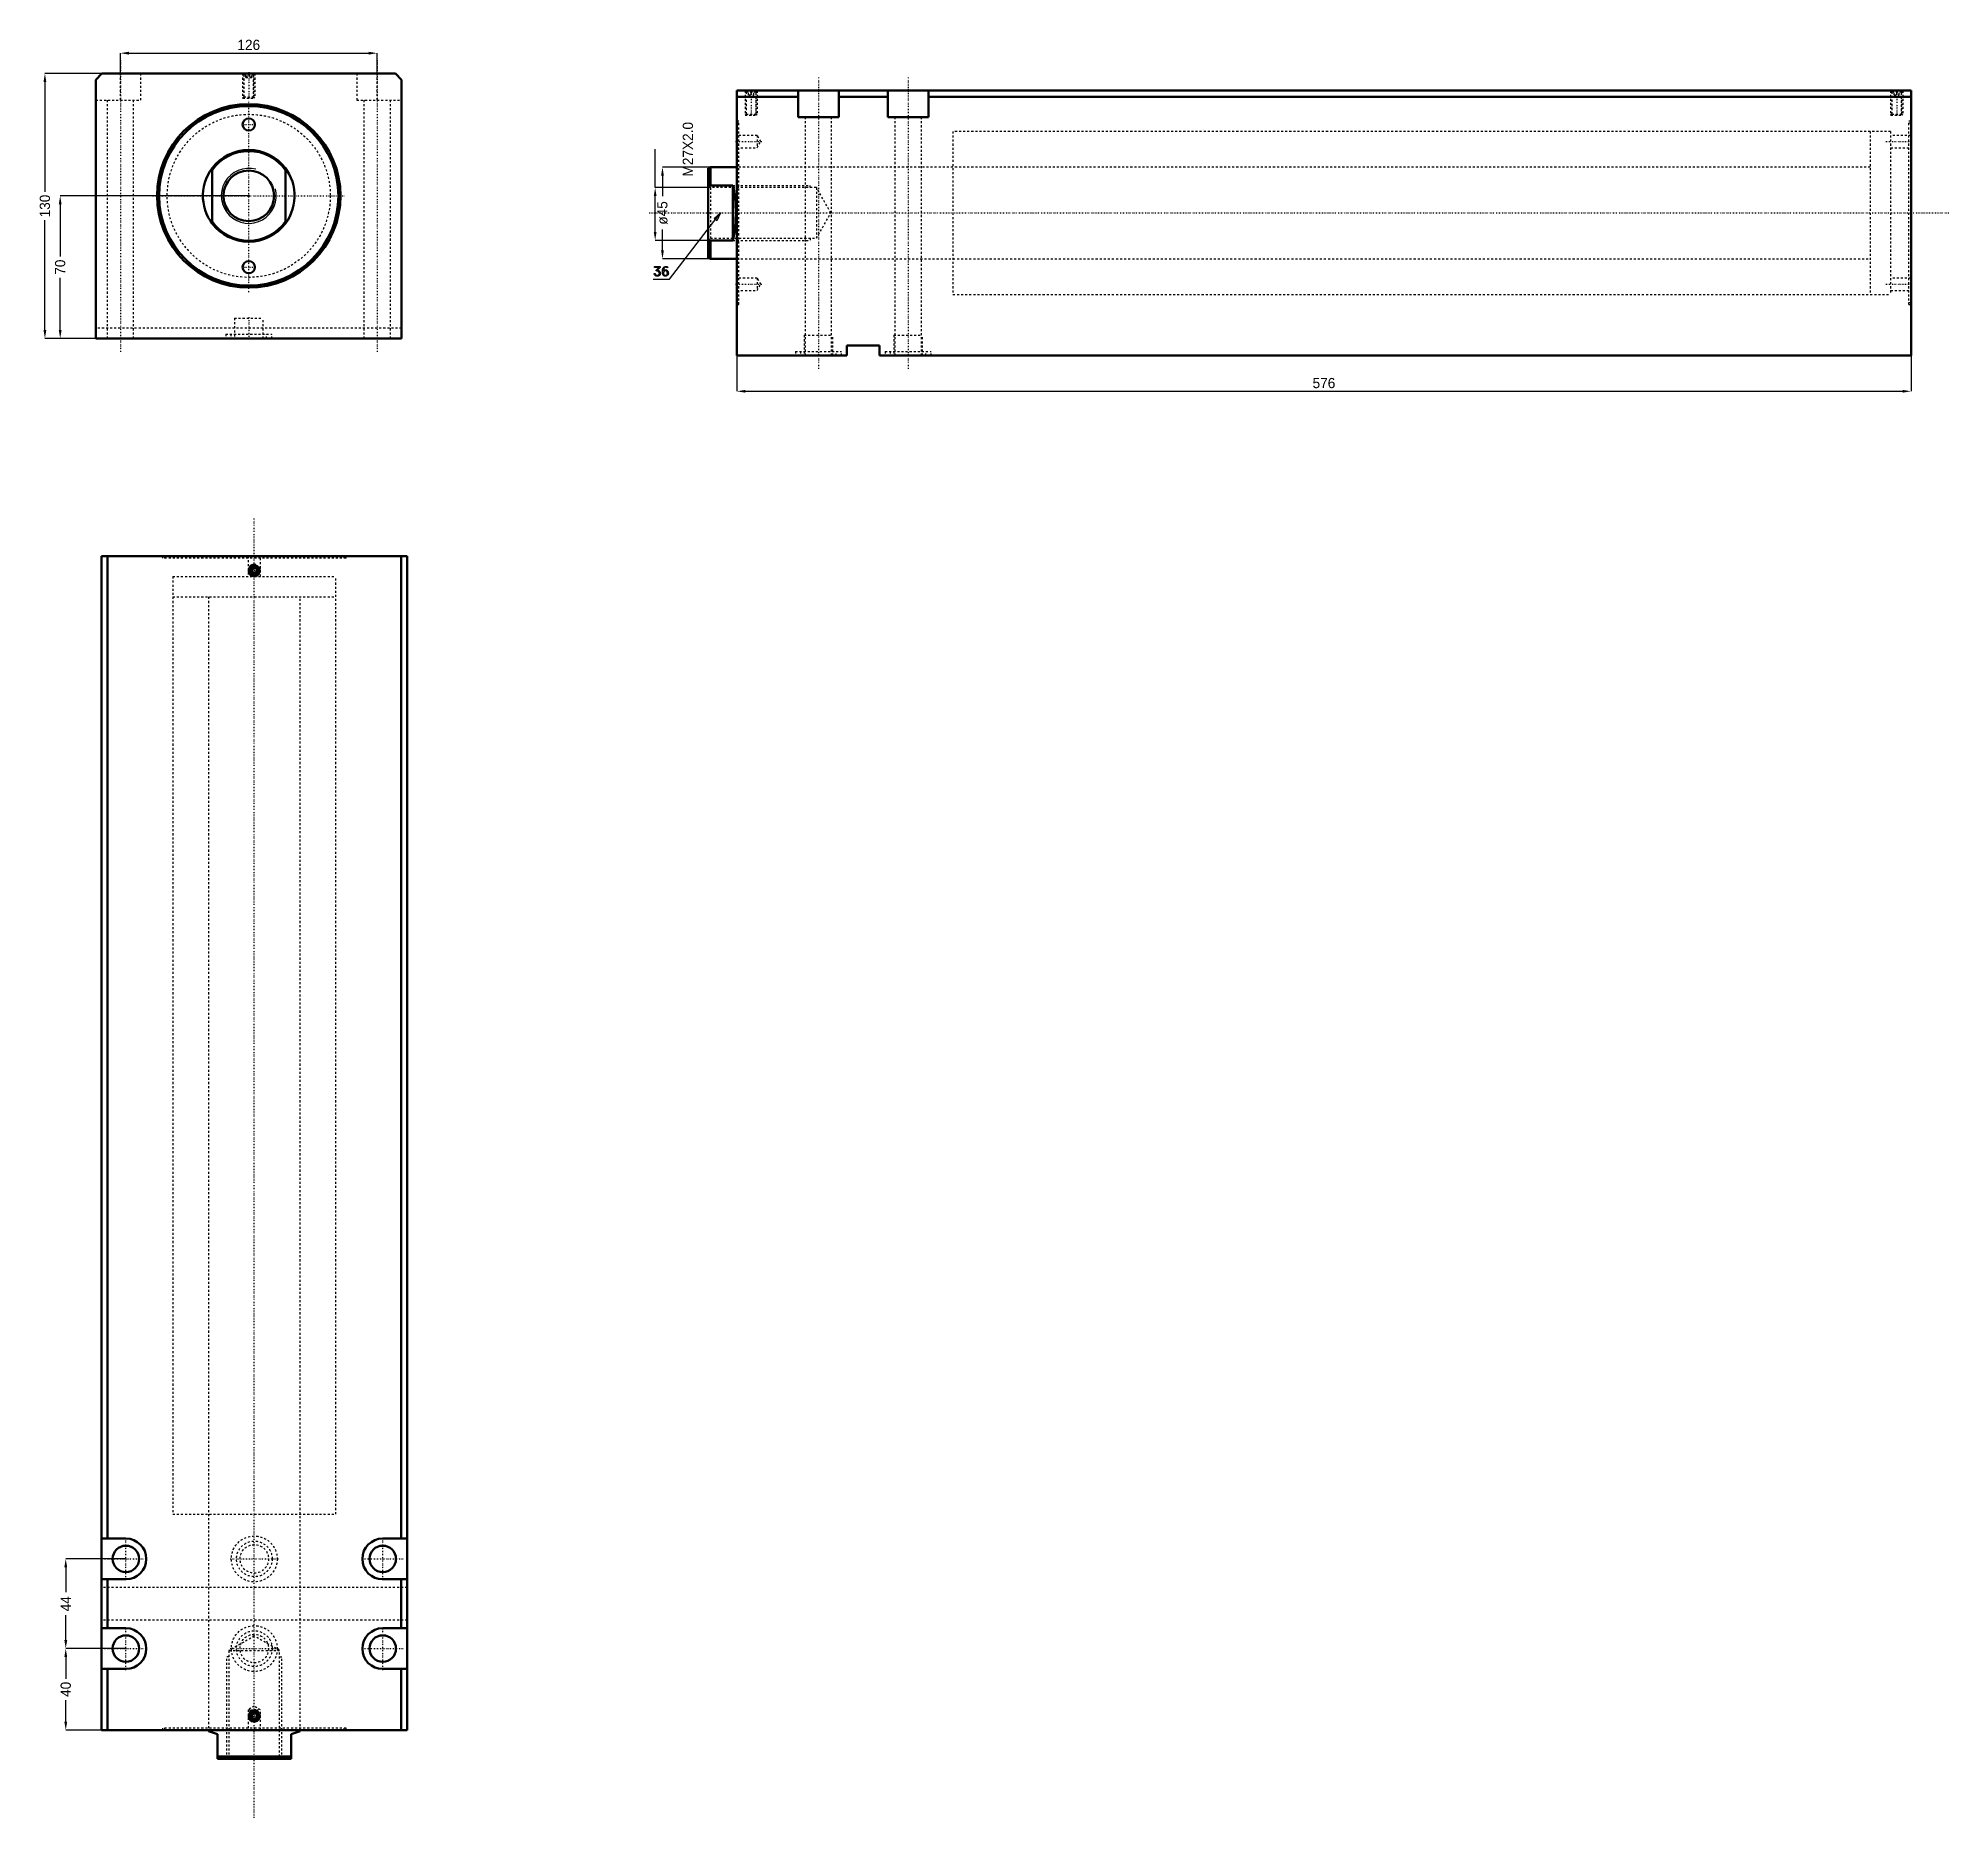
# Model space of a CAD drawing. Header units: millimetres. Extents: x -103 to 834, y -796 to 77.
import ezdxf

# ---------------------------------------------------------------- set-up
doc = ezdxf.new("R2010")
doc.units = ezdxf.units.MM
doc.linetypes.add('Center', pattern=[1.5, 0.45, -0.5, 0.05, -0.5])
doc.linetypes.add('Dashed', pattern=[2, 1, -1])
for name, color, linetype, lineweight in [('2d ConnectionPoints', 7, 'Continuous', 50), ('AM_0', 7, 'Continuous', 50), ('AM_5', 3, 'Continuous', 25), ('AM_7', 7, 'Center', 25), ('AM_9', 6, 'Dashed', 25)]:
    doc.layers.add(name, color=color, linetype=linetype, lineweight=lineweight)
doc.dimstyles.new('ISO-25', dxfattribs={"dimtxt": 2.5, "dimasz": 2.5, "dimexe": 1.25, "dimexo": 0.625, "dimtad": 1, "dimtxsty": 'Standard', "dimcen": 2.5, "dimadec": 0, "dimazin": 0, "dimtfac": 1, "dimtmove": 0, "dimatfit": 3, "dimfxl": 0, "dimarcsym": 0})

# ---------------------------------------------------------------- blocks, each defined once
blk = doc.blocks.new('1_JECX_MF_INLA_80_450_0_rod__0_in_JECX_MF_160_INLA_80_450_0__0')
at = {"layer": 'AM_0'}
for p, q in [((-18, -13.5), (-18, 13.5)), ((18, 13.5), (18, -13.5))]:
    blk.add_line(p, q, dxfattribs=at)
for points in [[(-18, 13.5), (-19.11, 11.88), (-20.07, 10.17), (-20.88, 8.38), (-21.53, 6.53), (-22.02, 4.63), (-22.34, 2.69), (-22.49, 0.73), (-22.47, -1.23), (-22.27, -3.18), (-21.91, -5.11), (-21.38, -7), (-20.69, -8.84), (-19.84, -10.61), (-18.84, -12.3), (-18, -13.5)], [(18, -13.5), (19.11, -11.88), (20.07, -10.17), (20.88, -8.38), (21.53, -6.53), (22.02, -4.63), (22.34, -2.69), (22.49, -0.73), (22.47, 1.23), (22.27, 3.18), (21.91, 5.11), (21.38, 7), (20.69, 8.84), (19.84, 10.61), (18.84, 12.3), (18, 13.5)]]:
    blk.add_lwpolyline(points, dxfattribs=at)
blk.add_circle((0, 0), 12.42, dxfattribs=at)
for radius, start, end in [(22.5, 36.8699, 143.1301), (22, 35.0968, 144.9032), (22, 215.0968, 324.9032), (22.5, 216.8699, 323.1301)]:
    blk.add_arc((0, 0), radius, start, end, dxfattribs=at)
at = {"layer": 'AM_5'}
blk.add_arc((0, 0), 13.5, 75, 15, dxfattribs=at)
blk = doc.blocks.new('2_JECX_MF_EXLA_80_450_0_body__0_in_JECX_MF_160_INLA_80_450_0__0')
at = {"layer": 'AM_0'}
for p, q in [((-72, 60), (-75, 57)), ((-75, 57), (-75, -70)), ((72, 60), (-72, 60)), ((75, 57), (72, 60)), ((75, -70), (75, 57)), ((-75, -70), (75, -70))]:
    blk.add_line(p, q, dxfattribs=at)
for centre, radius in [((0, 0), 45), ((0, 0), 44), ((0, 35), 3), ((0, -35), 3)]:
    blk.add_circle(centre, radius, dxfattribs=at)
at = {"layer": 'AM_5', "linetype": 'Dashed'}
for p, q in [((-3, 60), (-3, 48)), ((3, 60), (3, 48))]:
    blk.add_line(p, q, dxfattribs=at)
at = {"layer": 'AM_7'}
for p, q in [((-63, 66.5), (-63, -76.5)), ((63, 66.5), (63, -76.5)), ((0, 60.6), (0, 47.4)), ((0, -47.25), (0, 47.25)), ((-3.15, 35), (3.15, 35)), ((-47.25, 0), (47.25, 0)), ((-3.15, -35), (3.15, -35)), ((0, -59.5), (0, -70.5))]:
    blk.add_line(p, q, dxfattribs=at)
at = {"layer": 'AM_9'}
for p, q in [((-63, 47), (-63, 60)), ((-53, 47), (-53, 60)), ((-3, 60), (-2.46, 59.46)), ((-2.46, 59.46), (-2.46, 48.54)), ((-2.46, 59.46), (2.46, 59.46)), ((-1.9, 60), (-2.4, 59.5)), ((-2.4, 59.5), (2.4, 59.5)), ((-2.4, 59.5), (-2.4, 48)), ((-1.44, 58), (-1.44, 60)), ((-1.44, 58), (1.44, 58)), ((-0.72, 58), (-0.72, 60)), ((0.72, 58), (0.72, 60)), ((1.44, 58), (1.44, 60)), ((2.4, 59.5), (1.9, 60)), ((2.4, 48), (2.4, 59.5)), ((2.46, 59.46), (3, 60)), ((2.46, 48.54), (2.46, 59.46)), ((53, 60), (53, 47)), ((63, 47), (63, 60)), ((-75, 47), (-53, 47)), ((-69.5, 47), (-69.5, -70)), ((-56.5, -70), (-56.5, 47)), ((-2.46, 48.54), (-3, 48)), ((-3, 48), (3, 48)), ((-2.46, 48.54), (2.46, 48.54)), ((3, 48), (2.46, 48.54)), ((53, 47), (75, 47)), ((56.5, 47), (56.5, -70)), ((69.5, -70), (69.5, 47)), ((75, -65), (-75, -65)), ((-7, -60), (7, -60)), ((-7, -60), (-7, -70)), ((7, -70), (7, -60)), ((-11.25, -67.9), (11.25, -67.9)), ((-11.25, -67.9), (-11.25, -70)), ((-8.75, -67.9), (-8.75, -70)), ((8.75, -70), (8.75, -67.9)), ((11.25, -70), (11.25, -67.9))]:
    blk.add_line(p, q, dxfattribs=at)
blk.add_circle((0, 0), 40, dxfattribs=at)
blk = doc.blocks.new('*D3')
at = {"layer": 'AM_5', "color": 0, "lineweight": -2}
for p, q in [((-63, 60), (-63, 70)), ((-58.83, 70), (58.83, 70)), ((63, 60), (63, 70))]:
    blk.add_line(p, q, dxfattribs=at)
at = {"layer": 'AM_5', "color": 0}
for points in [[(-58.83, 70.69), (-58.83, 69.31), (-63, 70)], [(58.83, 69.31), (58.83, 70.69), (63, 70)]]:
    blk.add_solid(points, dxfattribs=at)
at = {"layer": 'Defpoints', "color": 0}
for p in [(63, 70), (-63, 60), (63, 60)]:
    blk.add_point(p, dxfattribs=at)
at = {"layer": 'AM_5', "color": 0, "insert": (0, 74.05), "char_height": 5, "attachment_point": 5}
blk.add_mtext('126', dxfattribs=at)
blk = doc.blocks.new('*D4')
at = {"layer": 'AM_5', "color": 0, "lineweight": -2}
for p, q in [((-72, 60), (-100, 60)), ((-100, 55.83), (-100, 1.97)), ((-100, -65.83), (-100, -11.97)), ((-75, -70), (-100, -70))]:
    blk.add_line(p, q, dxfattribs=at)
at = {"layer": 'AM_5', "color": 0}
for points in [[(-99.31, 55.83), (-100.69, 55.83), (-100, 60)], [(-100.69, -65.83), (-99.31, -65.83), (-100, -70)]]:
    blk.add_solid(points, dxfattribs=at)
at = {"layer": 'Defpoints', "color": 0}
for p in [(-72, 60), (-100, -70), (-75, -70)]:
    blk.add_point(p, dxfattribs=at)
at = {"layer": 'AM_5', "color": 0, "insert": (-100, -5), "char_height": 5, "attachment_point": 5, "rotation": 90}
blk.add_mtext('130', dxfattribs=at)
blk = doc.blocks.new('*D5')
at = {"layer": 'AM_5', "color": 0, "lineweight": -2}
for p, q in [((0, 0), (-92.5, 0)), ((-92.5, -4.17), (-92.5, -29.72)), ((-92.5, -65.83), (-92.5, -40.28)), ((-75, -70), (-92.5, -70))]:
    blk.add_line(p, q, dxfattribs=at)
at = {"layer": 'AM_5', "color": 0}
for points in [[(-91.81, -4.17), (-93.19, -4.17), (-92.5, 0)], [(-93.19, -65.83), (-91.81, -65.83), (-92.5, -70)]]:
    blk.add_solid(points, dxfattribs=at)
at = {"layer": 'Defpoints', "color": 0}
for p in [(0, 0), (-92.5, -70), (-75, -70)]:
    blk.add_point(p, dxfattribs=at)
at = {"layer": 'AM_5', "color": 0, "insert": (-92.5, -35), "char_height": 5, "attachment_point": 5, "rotation": 90}
blk.add_mtext('70', dxfattribs=at)
blk = doc.blocks.new('1_JECX_MF_INLA_80_450_0_rod__0_in_JECX_MF_160_INLA_80_450_0__4')
at = {"layer": 'AM_0'}
for p, q in [((-22.5, 0), (-22.5, -0.54)), ((22.5, -0.54), (22.5, 0)), ((-18, -2), (-22.5, -0.54)), ((-18, -14), (-18, -2)), ((22.5, -0.54), (18, -2)), ((18, -2), (18, -14)), ((-18, -13), (18, -13)), ((-18, -14), (18, -14))]:
    blk.add_line(p, q, dxfattribs=at)
at = {"layer": 'AM_5', "linetype": 'Dashed'}
for p, q in [((-13.5, -14), (-13.5, 36)), ((-12.42, 36), (-13.5, 36)), ((12.42, 36), (13.5, 36)), ((13.5, -14), (13.5, 36))]:
    blk.add_line(p, q, dxfattribs=at)
at = {"layer": 'AM_7'}
blk.add_line((0, -43), (0, 595), dxfattribs=at)
at = {"layer": 'AM_9'}
for p, q in [((-40, 566), (40, 566)), ((-40, 566), (-40, 556)), ((40, 556), (40, 566)), ((-40, 556), (40, 556)), ((-22.5, 556), (-22.5, 0)), ((22.5, 0), (22.5, 556)), ((0, 46.17), (-12.42, 39)), ((-12.42, 39), (12.42, 39)), ((-12.42, 39), (-12.42, -12.92)), ((12.42, 39), (0, 46.17)), ((12.42, -12.92), (12.42, 39)), ((-12.42, -12.92), (-13.5, -14)), ((-12.42, -12.92), (12.42, -12.92)), ((13.5, -14), (12.42, -12.92))]:
    blk.add_line(p, q, dxfattribs=at)
blk = doc.blocks.new('2_JECX_MF_EXLA_80_450_0_body__0_in_JECX_MF_160_INLA_80_450_0__4')
at = {"layer": 'AM_0'}
for p, q in [((75, 576), (-75, 576)), ((-75, 576), (-75, 0)), ((-72, 576), (-72, 94)), ((72, 576), (72, 94)), ((75, 576), (75, 0)), ((-0.72, 570.25), (-1.44, 569)), ((-1.44, 569), (-0.72, 567.75)), ((0.72, 570.25), (-0.72, 570.25)), ((-0.72, 567.75), (0.72, 567.75)), ((1.44, 569), (0.72, 570.25)), ((0.72, 567.75), (1.44, 569)), ((-63, 94), (-75, 94)), ((75, 94), (63, 94)), ((-75, 74), (-63, 74)), ((-72, 74), (-72, 50)), ((63, 74), (75, 74)), ((72, 74), (72, 50)), ((-63, 50), (-75, 50)), ((75, 50), (63, 50)), ((-75, 30), (-63, 30)), ((-72, 30), (-72, 0)), ((63, 30), (75, 30)), ((72, 30), (72, 0)), ((75, 0), (-75, 0)), ((-0.72, 8.25), (-1.44, 7)), ((-1.44, 7), (-0.72, 5.75)), ((0.72, 8.25), (-0.72, 8.25)), ((-0.72, 5.75), (0.72, 5.75)), ((1.44, 7), (0.72, 8.25)), ((0.72, 5.75), (1.44, 7))]:
    blk.add_line(p, q, dxfattribs=at)
for centre, radius in [((0, 569), 2.46), ((0, 569), 2.4), ((0, 569), 1.9), ((-63, 84), 6.5), ((63, 84), 6.5), ((-63, 40), 6.5), ((63, 40), 6.5), ((0, 7), 2.46), ((0, 7), 2.4), ((0, 7), 1.9)]:
    blk.add_circle(centre, radius, dxfattribs=at)
for centre, start, end in [((-63, 84), 270, 90), ((63, 84), 90, 270), ((-63, 40), 270, 90), ((63, 40), 90, 270)]:
    blk.add_arc(centre, 10, start, end, dxfattribs=at)
at = {"layer": 'AM_5'}
for centre in [(0, 569), (0, 7)]:
    blk.add_arc(centre, 3, 75, 15, dxfattribs=at)
at = {"layer": 'AM_7'}
for p, q in [((-3.15, 569), (3.15, 569)), ((-63, 73.5), (-63, 94.5)), ((63, 73.5), (63, 94.5)), ((-73.5, 84), (-52.5, 84)), ((-11.81, 84), (11.81, 84)), ((52.5, 84), (73.5, 84)), ((-63, 29.5), (-63, 50.5)), ((63, 29.5), (63, 50.5)), ((-73.5, 40), (-52.5, 40)), ((-11.81, 40), (11.81, 40)), ((52.5, 40), (73.5, 40)), ((-3.15, 7), (3.15, 7))]:
    blk.add_line(p, q, dxfattribs=at)
at = {"layer": 'AM_9'}
for p, q in [((-45, 576), (-45, 575)), ((45, 575), (-45, 575)), ((-44, 576), (-44, 575)), ((-3, 576), (-3, 566)), ((3, 566), (3, 576)), ((44, 575), (44, 576)), ((45, 575), (45, 576)), ((-40, 566), (40, 566)), ((-40, 566), (-40, 106)), ((40, 106), (40, 566)), ((-40, 106), (40, 106)), ((-22.5, 106), (-22.5, 0)), ((22.5, 0), (22.5, 106)), ((75, 70), (-75, 70)), ((75, 54), (-75, 54)), ((0, 11.73), (-3, 10)), ((-3, 10), (3, 10)), ((-3, 10), (-3, 0)), ((3, 10), (0, 11.73)), ((3, 0), (3, 10)), ((45, 1), (-45, 1)), ((-45, 1), (-45, 0)), ((-44, 1), (-44, 0)), ((44, 0), (44, 1)), ((45, 0), (45, 1))]:
    blk.add_line(p, q, dxfattribs=at)
for centre, radius in [((0, 84), 11.25), ((0, 84), 8.75), ((0, 84), 7), ((0, 40), 11.25), ((0, 40), 8.75), ((0, 40), 7)]:
    blk.add_circle(centre, radius, dxfattribs=at)
blk = doc.blocks.new('*D11')
at = {"layer": 'AM_5', "color": 0, "lineweight": -2}
for p, q in [((-60.28, -668.77), (-89.78, -668.77)), ((-89.78, -672.94), (-89.78, -685.1)), ((-89.78, -708.6), (-89.78, -696.44)), ((-60.28, -712.77), (-89.78, -712.77))]:
    blk.add_line(p, q, dxfattribs=at)
at = {"layer": 'AM_5', "color": 0}
for points in [[(-90.47, -672.94), (-89.08, -672.94), (-89.78, -668.77)], [(-90.47, -708.6), (-89.08, -708.6), (-89.78, -712.77)]]:
    blk.add_solid(points, dxfattribs=at)
at = {"layer": 'Defpoints', "color": 0}
for p in [(-89.78, -668.77), (-60.28, -668.77), (-60.28, -712.77)]:
    blk.add_point(p, dxfattribs=at)
at = {"layer": 'AM_5', "color": 0, "insert": (-89.78, -690.77), "char_height": 5, "attachment_point": 5, "rotation": 90}
blk.add_mtext('44', dxfattribs=at)
blk = doc.blocks.new('*D12')
at = {"layer": 'AM_5', "color": 0, "lineweight": -2}
for p, q in [((-60.28, -712.77), (-89.78, -712.77)), ((-89.78, -716.94), (-89.78, -727.52)), ((-89.78, -748.6), (-89.78, -738.02)), ((-72.28, -752.77), (-89.78, -752.77))]:
    blk.add_line(p, q, dxfattribs=at)
at = {"layer": 'AM_5', "color": 0}
for points in [[(-90.47, -716.94), (-89.08, -716.94), (-89.78, -712.77)], [(-90.47, -748.6), (-89.08, -748.6), (-89.78, -752.77)]]:
    blk.add_solid(points, dxfattribs=at)
at = {"layer": 'Defpoints', "color": 0}
for p in [(-60.28, -712.77), (-89.78, -752.77), (-72.28, -752.77)]:
    blk.add_point(p, dxfattribs=at)
at = {"layer": 'AM_5', "color": 0, "insert": (-89.78, -732.77), "char_height": 5, "attachment_point": 5, "rotation": 90}
blk.add_mtext('40', dxfattribs=at)
blk = doc.blocks.new('1_JECX_MF_INLA_80_450_0_rod__0_in_JECX_MF_160_INLA_80_450_0__2')
at = {"layer": 'AM_0'}
for p, q in [((-13, 22.5), (-14, 22)), ((-14, 22), (-14, -22)), ((0, 22.5), (-13, 22.5)), ((-13, 22.5), (-13, 13.5)), ((-13, 13.5), (-14, 12.65)), ((-2, 13.5), (-13, 13.5)), ((-2, 13.5), (-2, -13.5)), ((-14, -12.65), (-13, -13.5)), ((-13, -13.5), (-2, -13.5)), ((-13, -13.5), (-13, -22.5)), ((-14, -22), (-13, -22.5)), ((-13, -22.5), (0, -22.5))]:
    blk.add_line(p, q, dxfattribs=at)
blk.add_lwpolyline([(-2, -13.5), (-1.64, -11.88), (-1.33, -10.17), (-1.06, -8.38), (-0.85, -6.53), (-0.69, -4.63), (-0.59, -2.69), (-0.54, -0.73), (-0.55, 1.23), (-0.61, 3.18), (-0.73, 5.11), (-0.9, 7), (-1.13, 8.84), (-1.4, 10.61), (-1.73, 12.3), (-2, 13.5)], dxfattribs=at)
at = {"layer": 'AM_5', "linetype": 'Dashed'}
for p, q in [((-14, 13.5), (36, 13.5)), ((36, 12.42), (36, 13.5)), ((-14, -13.5), (36, -13.5)), ((36, -12.42), (36, -13.5))]:
    blk.add_line(p, q, dxfattribs=at)
at = {"layer": 'AM_7'}
blk.add_line((-43, 0), (595, 0), dxfattribs=at)
at = {"layer": 'AM_9'}
for p, q in [((566, 40), (556, 40)), ((556, 40), (556, -40)), ((566, 40), (566, -40)), ((556, 22.5), (0, 22.5)), ((-12.92, 12.42), (-14, 13.5)), ((39, 12.42), (-12.92, 12.42)), ((-12.92, 12.42), (-12.92, -12.42)), ((46.17, 0), (39, 12.42)), ((39, 12.42), (39, -12.42)), ((39, -12.42), (46.17, 0)), ((-14, -13.5), (-12.92, -12.42)), ((-12.92, -12.42), (39, -12.42)), ((0, -22.5), (556, -22.5)), ((556, -40), (566, -40))]:
    blk.add_line(p, q, dxfattribs=at)
blk = doc.blocks.new('2_JECX_MF_EXLA_80_450_0_body__0_in_JECX_MF_160_INLA_80_450_0__2')
at = {"layer": 'AM_0'}
for p, q in [((0, -70), (0, 60)), ((576, 60), (0, 60)), ((30, 57), (0, 57)), ((30, 47), (30, 60)), ((50, 47), (50, 60)), ((74, 57), (50, 57)), ((74, 47), (74, 60)), ((94, 47), (94, 60)), ((576, 57), (94, 57)), ((576, -70), (576, 60)), ((30, 47), (50, 47)), ((74, 47), (94, 47)), ((70, -65), (54, -65)), ((54, -65), (54, -70)), ((70, -70), (70, -65)), ((54, -70), (0, -70)), ((576, -70), (70, -70))]:
    blk.add_line(p, q, dxfattribs=at)
at = {"layer": 'AM_5', "linetype": 'Dashed'}
for p, q in [((4, 60), (4, 48)), ((10, 60), (10, 48)), ((566, 60), (566, 48)), ((572, 60), (572, 48))]:
    blk.add_line(p, q, dxfattribs=at)
at = {"layer": 'AM_7'}
for p, q in [((40, 66.5), (40, -76.5)), ((84, 66.5), (84, -76.5)), ((7, 60.6), (7, 47.4)), ((569, 60.6), (569, 47.4)), ((-0.59, 35), (12.32, 35)), ((563.68, 35), (576.59, 35)), ((-0.59, -35), (12.32, -35)), ((563.68, -35), (576.59, -35))]:
    blk.add_line(p, q, dxfattribs=at)
at = {"layer": 'AM_9'}
for p, q in [((4, 60), (4.54, 59.46)), ((4.54, 59.46), (4.54, 48.54)), ((4.54, 59.46), (9.46, 59.46)), ((5.1, 60), (4.6, 59.5)), ((4.6, 59.5), (4.6, 48)), ((4.6, 59.5), (9.4, 59.5)), ((5.75, 58), (5.75, 60)), ((5.75, 58), (8.25, 58)), ((7, 58), (7, 60)), ((8.25, 58), (8.25, 60)), ((9.4, 59.5), (8.9, 60)), ((9.4, 48), (9.4, 59.5)), ((9.46, 59.46), (10, 60)), ((9.46, 48.54), (9.46, 59.46)), ((566, 60), (566.54, 59.46)), ((566.54, 59.46), (566.54, 48.54)), ((566.54, 59.46), (571.46, 59.46)), ((567.1, 60), (566.6, 59.5)), ((566.6, 59.5), (571.4, 59.5)), ((566.6, 59.5), (566.6, 48)), ((567.75, 58), (567.75, 60)), ((567.75, 58), (570.25, 58)), ((569, 58), (569, 60)), ((570.25, 58), (570.25, 60)), ((571.4, 59.5), (570.9, 60)), ((571.4, 48), (571.4, 59.5)), ((571.46, 59.46), (572, 60)), ((571.46, 48.54), (571.46, 59.46)), ((4.54, 48.54), (4, 48)), ((4, 48), (10, 48)), ((4.54, 48.54), (9.46, 48.54)), ((10, 48), (9.46, 48.54)), ((33.5, 47), (33.5, -70)), ((46.5, -70), (46.5, 47)), ((77.5, 47), (77.5, -70)), ((90.5, -70), (90.5, 47)), ((566.54, 48.54), (566, 48)), ((566, 48), (572, 48)), ((566.54, 48.54), (571.46, 48.54)), ((572, 48), (571.46, 48.54)), ((1, 45), (0, 45)), ((1, 44), (0, 44)), ((10, 38), (0, 38)), ((1, -45), (1, 45)), ((11.73, 35), (10, 38)), ((10, 38), (10, 32)), ((566, 40), (106, 40)), ((106, 40), (106, -40)), ((566, 40), (566, -40)), ((576, 38), (566, 38)), ((575, -45), (575, 45)), ((576, 45), (575, 45)), ((576, 44), (575, 44)), ((0, 32), (10, 32)), ((10, 32), (11.73, 35)), ((566, 32), (576, 32)), ((106, 22.5), (0, 22.5)), ((0, -22.5), (106, -22.5)), ((10, -32), (0, -32)), ((11.73, -35), (10, -32)), ((10, -32), (10, -38)), ((10, -38), (11.73, -35)), ((576, -32), (566, -32)), ((0, -38), (10, -38)), ((0, -44), (1, -44)), ((0, -45), (1, -45)), ((106, -40), (566, -40)), ((566, -38), (576, -38)), ((575, -44), (576, -44)), ((575, -45), (576, -45)), ((33, -60), (47, -60)), ((33, -60), (33, -70)), ((47, -70), (47, -60)), ((77, -60), (91, -60)), ((77, -60), (77, -70)), ((91, -70), (91, -60)), ((28.75, -67.9), (51.25, -67.9)), ((28.75, -67.9), (28.75, -70)), ((31.25, -67.9), (31.25, -70)), ((48.75, -70), (48.75, -67.9)), ((51.25, -70), (51.25, -67.9)), ((72.75, -67.9), (95.25, -67.9)), ((72.75, -67.9), (72.75, -70)), ((75.25, -67.9), (75.25, -70)), ((92.75, -70), (92.75, -67.9)), ((95.25, -70), (95.25, -67.9))]:
    blk.add_line(p, q, dxfattribs=at)
blk = doc.blocks.new('*D19')
at = {"layer": 'AM_5', "color": 0, "lineweight": -2}
for p, q in [((239.44, -78.39), (239.44, -95.89)), ((815.44, -78.39), (815.44, -95.89)), ((243.61, -95.89), (811.28, -95.89))]:
    blk.add_line(p, q, dxfattribs=at)
at = {"layer": 'AM_5', "color": 0}
for points in [[(243.61, -95.2), (243.61, -96.58), (239.44, -95.89)], [(811.28, -95.2), (811.28, -96.58), (815.44, -95.89)]]:
    blk.add_solid(points, dxfattribs=at)
at = {"layer": 'Defpoints', "color": 0}
for p in [(239.44, -78.39), (815.44, -78.39), (815.44, -95.89)]:
    blk.add_point(p, dxfattribs=at)
at = {"layer": 'AM_5', "color": 0, "insert": (527.44, -91.89), "char_height": 5, "attachment_point": 5}
blk.add_mtext('576', dxfattribs=at)
blk = doc.blocks.new('*D20')
at = {"layer": 'AM_5', "color": 0, "lineweight": -2}
for p, q in [((226.44, 14.11), (202.94, 14.11)), ((202.94, 9.94), (202.94, -0.22)), ((202.94, -26.72), (202.94, -16.56)), ((226.44, -30.89), (202.94, -30.89))]:
    blk.add_line(p, q, dxfattribs=at)
at = {"layer": 'AM_5', "color": 0}
for points in [[(202.25, 9.94), (203.64, 9.94), (202.94, 14.11)], [(202.25, -26.72), (203.64, -26.72), (202.94, -30.89)]]:
    blk.add_solid(points, dxfattribs=at)
at = {"layer": 'Defpoints', "color": 0}
for p in [(202.94, 14.11), (226.44, 14.11), (226.44, -30.89)]:
    blk.add_point(p, dxfattribs=at)
at = {"layer": 'AM_5', "color": 0, "insert": (202.94, -8.39), "char_height": 5, "attachment_point": 5, "rotation": 90}
blk.add_mtext('ø45', dxfattribs=at)
blk = doc.blocks.new('*D21')
at = {"layer": 'AM_5', "color": 0, "lineweight": -2}
for p, q in [((199.36, 4.03), (199.36, 22.86)), ((226.53, 4.03), (199.36, 4.03)), ((199.36, -17.72), (199.36, -0.14)), ((225.44, -21.89), (199.36, -21.89))]:
    blk.add_line(p, q, dxfattribs=at)
at = {"layer": 'AM_5', "color": 0}
for points in [[(198.67, -0.14), (200.05, -0.14), (199.36, 4.03)], [(198.67, -17.72), (200.05, -17.72), (199.36, -21.89)]]:
    blk.add_solid(points, dxfattribs=at)
at = {"layer": 'Defpoints', "color": 0}
for p in [(226.53, 4.03), (199.36, -21.89), (225.44, -21.89)]:
    blk.add_point(p, dxfattribs=at)
at = {"layer": 'AM_5', "color": 0, "insert": (215.44, 22.86), "char_height": 5, "attachment_point": 5, "rotation": 90}
blk.add_mtext('M27X2.0', dxfattribs=at)

msp = doc.modelspace()

# ---------------------------------------------------------------- linework, layer by layer
at = {"layer": '2d ConnectionPoints'}
for p in [(0, 0), (239.443, -8.39), (2.722, -752.769)]:
    msp.add_point(p, dxfattribs=at)
at = {"layer": 'AM_5'}
for p, q in [((206.443, -40.89), (231.443, -8.39)), ((198.443, -40.89), (206.443, -40.89))]:
    msp.add_line(p, q, dxfattribs=at)
for points in [[(231.443, -8.39), (229.563, -12.201), (228.242, -11.185), (231.443, -8.39)], [(199.376, -38.084), (199.376, -38.084), (199.381, -38.194), (199.41, -38.348), (199.41, -38.348), (199.464, -38.49), (199.514, -38.578), (199.514, -38.578), (199.573, -38.658), (199.675, -38.764), (199.675, -38.764), (199.794, -38.853), (199.883, -38.903), (199.883, -38.903), (199.977, -38.943), (200.122, -38.988), (200.122, -38.988), (200.273, -39.012), (200.377, -39.016), (200.377, -39.016), (200.487, -39.012), (200.647, -38.987), (200.647, -38.987), (200.801, -38.942), (200.9, -38.901), (200.9, -38.901), (200.994, -38.851), (201.12, -38.761), (201.12, -38.761), (201.228, -38.654), (201.29, -38.573), (201.29, -38.573), (201.343, -38.485), (201.4, -38.344), (201.4, -38.344), (201.431, -38.191), (201.436, -38.084), (201.436, -38.084), (201.428, -37.93), (201.385, -37.717), (201.385, -37.717), (201.305, -37.527), (201.232, -37.412), (201.232, -37.412), (201.144, -37.308), (200.989, -37.172), (200.989, -37.172), (200.807, -37.06), (200.671, -37), (200.671, -37), (200.525, -36.95), (200.291, -36.896), (200.291, -36.896), (200.04, -36.867), (199.863, -36.862), (199.863, -36.407), (201.183, -35.113), (198.979, -35.113), (198.979, -34.678), (201.8, -34.678), (201.8, -35.133), (200.452, -36.465), (200.452, -36.465), (200.746, -36.533), (201.121, -36.68), (201.121, -36.68), (201.416, -36.881), (201.568, -37.045), (201.568, -37.045), (201.689, -37.228), (201.82, -37.525), (201.82, -37.525), (201.891, -37.851), (201.904, -38.084), (201.904, -38.084), (201.895, -38.252), (201.848, -38.486), (201.848, -38.486), (201.759, -38.699), (201.677, -38.829), (201.677, -38.829), (201.581, -38.949), (201.416, -39.104), (201.416, -39.104), (201.229, -39.232), (201.09, -39.302), (201.09, -39.302), (200.945, -39.36), (200.723, -39.422), (200.723, -39.422), (200.494, -39.455), (200.338, -39.462), (200.338, -39.462), (200.187, -39.455), (199.967, -39.422), (199.967, -39.422), (199.757, -39.361), (199.621, -39.304), (199.621, -39.304), (199.493, -39.235), (199.321, -39.108), (199.321, -39.108), (199.171, -38.953), (199.085, -38.834), (199.085, -38.834), (199.012, -38.704), (198.933, -38.491), (198.933, -38.491), (198.89, -38.254), (198.882, -38.084), (199.376, -38.084)], [(204.409, -39.429), (204.409, -39.429), (204.189, -39.419), (203.896, -39.365), (203.896, -39.365), (203.648, -39.266), (203.508, -39.174), (203.508, -39.174), (203.385, -39.064), (203.231, -38.872), (203.231, -38.872), (203.113, -38.647), (203.054, -38.478), (203.054, -38.478), (203.009, -38.295), (202.959, -37.992), (202.959, -37.992), (202.932, -37.656), (202.927, -37.414), (202.927, -37.414), (202.943, -36.916), (203.025, -36.254), (203.025, -36.254), (203.178, -35.692), (203.319, -35.373), (203.319, -35.373), (203.494, -35.106), (203.823, -34.817), (203.823, -34.817), (204.234, -34.662), (204.552, -34.632), (204.552, -34.632), (204.706, -34.637), (204.916, -34.66), (204.916, -34.66), (205.102, -34.705), (205.212, -34.746), (205.212, -34.746), (205.315, -34.794), (205.458, -34.878), (205.458, -34.878), (205.59, -34.976), (205.67, -35.048), (205.313, -35.341), (205.313, -35.341), (205.267, -35.287), (205.184, -35.215), (205.184, -35.215), (205.086, -35.153), (205.012, -35.118), (205.012, -35.118), (204.932, -35.088), (204.801, -35.056), (204.801, -35.056), (204.656, -35.038), (204.552, -35.035), (204.552, -35.035), (204.388, -35.048), (204.17, -35.115), (204.17, -35.115), (203.986, -35.239), (203.881, -35.354), (203.881, -35.354), (203.79, -35.485), (203.677, -35.698), (203.677, -35.698), (203.591, -35.931), (203.548, -36.096), (203.548, -36.096), (203.514, -36.269), (203.471, -36.542), (203.471, -36.542), (203.438, -36.83), (203.421, -37.031), (203.421, -37.031), (203.494, -36.891), (203.617, -36.708), (203.617, -36.708), (203.756, -36.556), (203.859, -36.473), (203.859, -36.473), (203.968, -36.405), (204.145, -36.331), (204.145, -36.331), (204.337, -36.291), (204.474, -36.283), (204.474, -36.283), (204.636, -36.292), (204.863, -36.339), (204.863, -36.339), (205.072, -36.428), (205.202, -36.509), (205.202, -36.509), (205.323, -36.605), (205.481, -36.772), (205.481, -36.772), (205.614, -36.965), (205.688, -37.109), (205.688, -37.109), (205.75, -37.26), (205.816, -37.495), (205.816, -37.495), (205.852, -37.74), (205.859, -37.908), (205.859, -37.908), (205.851, -38.083), (205.812, -38.331), (205.812, -38.331), (205.739, -38.56), (205.672, -38.703), (205.672, -38.703), (205.591, -38.835), (205.449, -39.01), (205.449, -39.01), (205.28, -39.157), (205.154, -39.239), (205.154, -39.239), (205.018, -39.307), (204.802, -39.381), (204.802, -39.381), (204.571, -39.421), (204.409, -39.429)], [(204.416, -39.02), (204.416, -39.02), (204.533, -39.014), (204.695, -38.984), (204.695, -38.984), (204.84, -38.928), (204.928, -38.877), (204.928, -38.877), (205.008, -38.815), (205.112, -38.705), (205.112, -38.705), (205.198, -38.576), (205.245, -38.478), (205.245, -38.478), (205.283, -38.373), (205.325, -38.203), (205.325, -38.203), (205.348, -38.019), (205.352, -37.889), (205.352, -37.889), (205.348, -37.766), (205.327, -37.592), (205.327, -37.592), (205.287, -37.429), (205.251, -37.326), (205.251, -37.326), (205.207, -37.23), (205.125, -37.102), (205.125, -37.102), (205.025, -36.992), (204.949, -36.93), (204.949, -36.93), (204.865, -36.877), (204.725, -36.82), (204.725, -36.82), (204.568, -36.789), (204.455, -36.784), (204.455, -36.784), (204.337, -36.79), (204.173, -36.823), (204.173, -36.823), (204.022, -36.883), (203.93, -36.94), (203.93, -36.94), (203.845, -37.006), (203.733, -37.124), (203.733, -37.124), (203.639, -37.261), (203.587, -37.364), (203.587, -37.364), (203.544, -37.474), (203.497, -37.648), (203.497, -37.648), (203.472, -37.835), (203.467, -37.967), (203.467, -37.967), (203.471, -38.086), (203.495, -38.255), (203.495, -38.255), (203.538, -38.413), (203.577, -38.511), (203.577, -38.511), (203.626, -38.602), (203.713, -38.724), (203.713, -38.724), (203.82, -38.827), (203.901, -38.885), (203.901, -38.885), (203.99, -38.933), (204.136, -38.986), (204.136, -38.986), (204.299, -39.014), (204.416, -39.02)]]:
    msp.add_lwpolyline(points, dxfattribs=at)

# ---------------------------------------------------------------- block references
for name, p in [('2_JECX_MF_EXLA_80_450_0_body__0_in_JECX_MF_160_INLA_80_450_0__0', (0, 0)), ('2_JECX_MF_EXLA_80_450_0_body__0_in_JECX_MF_160_INLA_80_450_0__2', (239.443, -8.39)), ('1_JECX_MF_INLA_80_450_0_rod__0_in_JECX_MF_160_INLA_80_450_0__2', (239.443, -8.39)), ('1_JECX_MF_INLA_80_450_0_rod__0_in_JECX_MF_160_INLA_80_450_0__0', (0, 0)), ('1_JECX_MF_INLA_80_450_0_rod__0_in_JECX_MF_160_INLA_80_450_0__4', (2.722, -752.769)), ('2_JECX_MF_EXLA_80_450_0_body__0_in_JECX_MF_160_INLA_80_450_0__4', (2.722, -752.769))]:
    msp.add_blockref(name, p)

# ---------------------------------------------------------------- dimensions: what is measured, and where the dimension line sits
for base, p1, p2, text, picture, middle in [((63, 70), (-63, 60), (63, 60), '126', '*D3', (0, 70)), ((815.443, -95.89), (239.443, -78.39), (815.443, -78.39), '576', '*D19', (527.443, -95.89))]:
    dim = msp.add_linear_dim(base=base, p1=p1, p2=p2, text=text, dimstyle='ISO-25', override={"dimtxt": 5, "dimasz": 4.166667, "dimexe": 0, "dimexo": 0, "dimgap": 1.5}, dxfattribs=at)
    dim.commit()
    dim.dimension.update_dxf_attribs({"geometry": picture, "text_midpoint": middle, "dimtype": 160})
for base, p1, p2, text, picture, middle in [((-100, -70), (-72, 60), (-75, -70), '130', '*D4', (-100, -5)), ((199.36, -21.89), (226.526, 4.027), (225.443, -21.89), 'M27X2.0', '*D21', (215.443, 22.861)), ((202.943, 14.11), (226.443, -30.89), (226.443, 14.11), 'ø45', '*D20', (202.943, -8.39)), ((-92.5, -70), (0, 0), (-75, -70), '70', '*D5', (-92.5, -35)), ((-89.778, -668.769), (-60.278, -712.769), (-60.278, -668.769), '44', '*D11', (-89.778, -690.769)), ((-89.778, -752.769), (-60.278, -712.769), (-72.278, -752.769), '40', '*D12', (-89.778, -732.769))]:
    dim = msp.add_linear_dim(base=base, p1=p1, p2=p2, angle=90, text=text, dimstyle='ISO-25', override={"dimtxt": 5, "dimasz": 4.166667, "dimexe": 0, "dimexo": 0, "dimgap": 1.5}, dxfattribs=at)
    dim.commit()
    dim.dimension.update_dxf_attribs({"geometry": picture, "text_midpoint": middle, "dimtype": 160, "text_rotation": 90})

doc.saveas('drawing.dxf')
